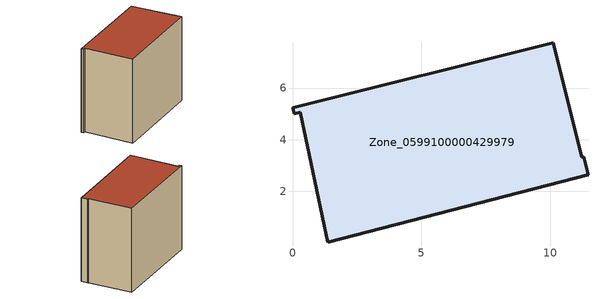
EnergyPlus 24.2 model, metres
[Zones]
Zone_0599100000429979
 floor ground (C_G): 0,5.25 10.1,7.76 11.22,3.32 11.29,3.33 11.46,2.65 1.37,0.02 0.3,5.07 0.06,5 z0
 wall outside (C_F): 10.1,7.76 0,5.25 0.06,5 0.3,5.07 1.37,0.02 11.46,2.65 11.29,3.33 11.22,3.32 10.1,7.76 z0:8.71
 roof outside (C_R): 11.22,3.32 10.1,7.76 0,5.25 0.06,5 0.3,5.07 1.37,0.02 11.46,2.65 11.29,3.33 z8.71
[BUILDING]
Pand.0599100000429979: North Axis=0; Terrain=City; Loads Convergence Tolerance Value=0.04; Temperature Convergence Tolerance Value=0.4; Solar Distribution=FullExterior; Maximum Number of Warmup Days=25; Minimum Number of Warmup Days=1
[Site:Location]
Rotterdam.The.Hague.AP_ZH_NLD Design_Conditions: Latitude=51.96; Longitude=4.45; Time Zone=1; Elevation=-4.5
[SITE:GROUNDTEMPERATURE:BUILDINGSURFACE]
18, 18, 18, 18, 18, 18, 18, 18, 18, 18, 18, 18
[MATERIAL] Thermal Absorptance=0.9; Solar Absorptance=0.7; Visible Absorptance=0.7
Name | Roughness | Thickness | Conductivity | Density | Specific Heat
G.TI.2006-2014 | MediumSmooth | 0.15 | 0.06 | 540 | 1210
F.TI.2006-2014 | Rough | 0.3 | 0.12 | 1920 | 840
R.TI.2006-2014 | MediumRough | 0.2 | 0.08 | 1500 | 1000
[CONSTRUCTION]
C_G: G.TI.2006-2014
C_F: F.TI.2006-2014
C_R: R.TI.2006-2014
[ZONE]
Zone_0599100000429979: Type=1; Multiplier=1; Ceiling Height=Autocalculate; Volume=Autocalculate; Floor Area=autocalculate; Part of Total Floor Area=Yes
[ZONEINFILTRATION:DESIGNFLOWRATE]
Infil_Zone_0599100000429979: Zone or ZoneList or Space or SpaceList=Zone_0599100000429979; Schedule=AlwaysOn; Design Flow Rate Calculation Method=Flow/Area; Flow Rate per Floor Area=0.0015; Constant Term Coefficient=1; Temperature Term Coefficient=0; Velocity Term Coefficient=0; Velocity Squared Term Coefficient=0
[HVACTEMPLATE:ZONE:IDEALLOADSAIRSYSTEM]
Zone_0599100000429979: Maximum Heating Supply Air Temperature=50; Minimum Cooling Supply Air Temperature=13; Maximum Heating Supply Air Humidity Ratio=0.0156; Minimum Cooling Supply Air Humidity Ratio=0.0077; Heating Limit=NoLimit; Cooling Limit=NoLimit; Dehumidification Control Type=ConstantSensibleHeatRatio; Cooling Sensible Heat Ratio=0.7; Dehumidification Setpoint=60; Humidification Control Type=None; Humidification Setpoint=30; Outdoor Air Method=None; Outdoor Air Flow Rate per Person=0.00944; Outdoor Air Flow Rate per Zone Floor Area=0; Outdoor Air Flow Rate per Zone=0; Demand Controlled Ventilation Type=None; Outdoor Air Economizer Type=NoEconomizer; Heat Recovery Type=None; Sensible Heat Recovery Effectiveness=0.7; Latent Heat Recovery Effectiveness=0.65
[ZONECONTROL:THERMOSTAT]
ThermostatControl_Zone_0599100000429979: Zone or ZoneList=Zone_0599100000429979; Control Type Schedule=DualSetpointControlType; Control 1=Thermostat_Zone_0599100000429979; Temperature Difference Between Cutout And Setpoint=0
[THERMOSTATSETPOINT:DUALSETPOINT]
Thermostat_Zone_0599100000429979: Heating Setpoint Temperature Schedule=HeatingSetpoint_Zone_0599100000429979; Cooling Setpoint Temperature Schedule=CoolingSetpoint_Zone_0599100000429979
[SCHEDULE:COMPACT]
HeatingSetpoint_Zone_0599100000429979: Through: 12/31, For: AllDays, Until: 24:00, 21
CoolingSetpoint_Zone_0599100000429979: Through: 12/31, For: AllDays, Until: 24:00, 24
DualSetpointControlType: Through: 12/31, For: AllDays, Until: 24:00, 4
AlwaysOn: Through: 12/31, For: AllDays, Until: 24:00, 1
